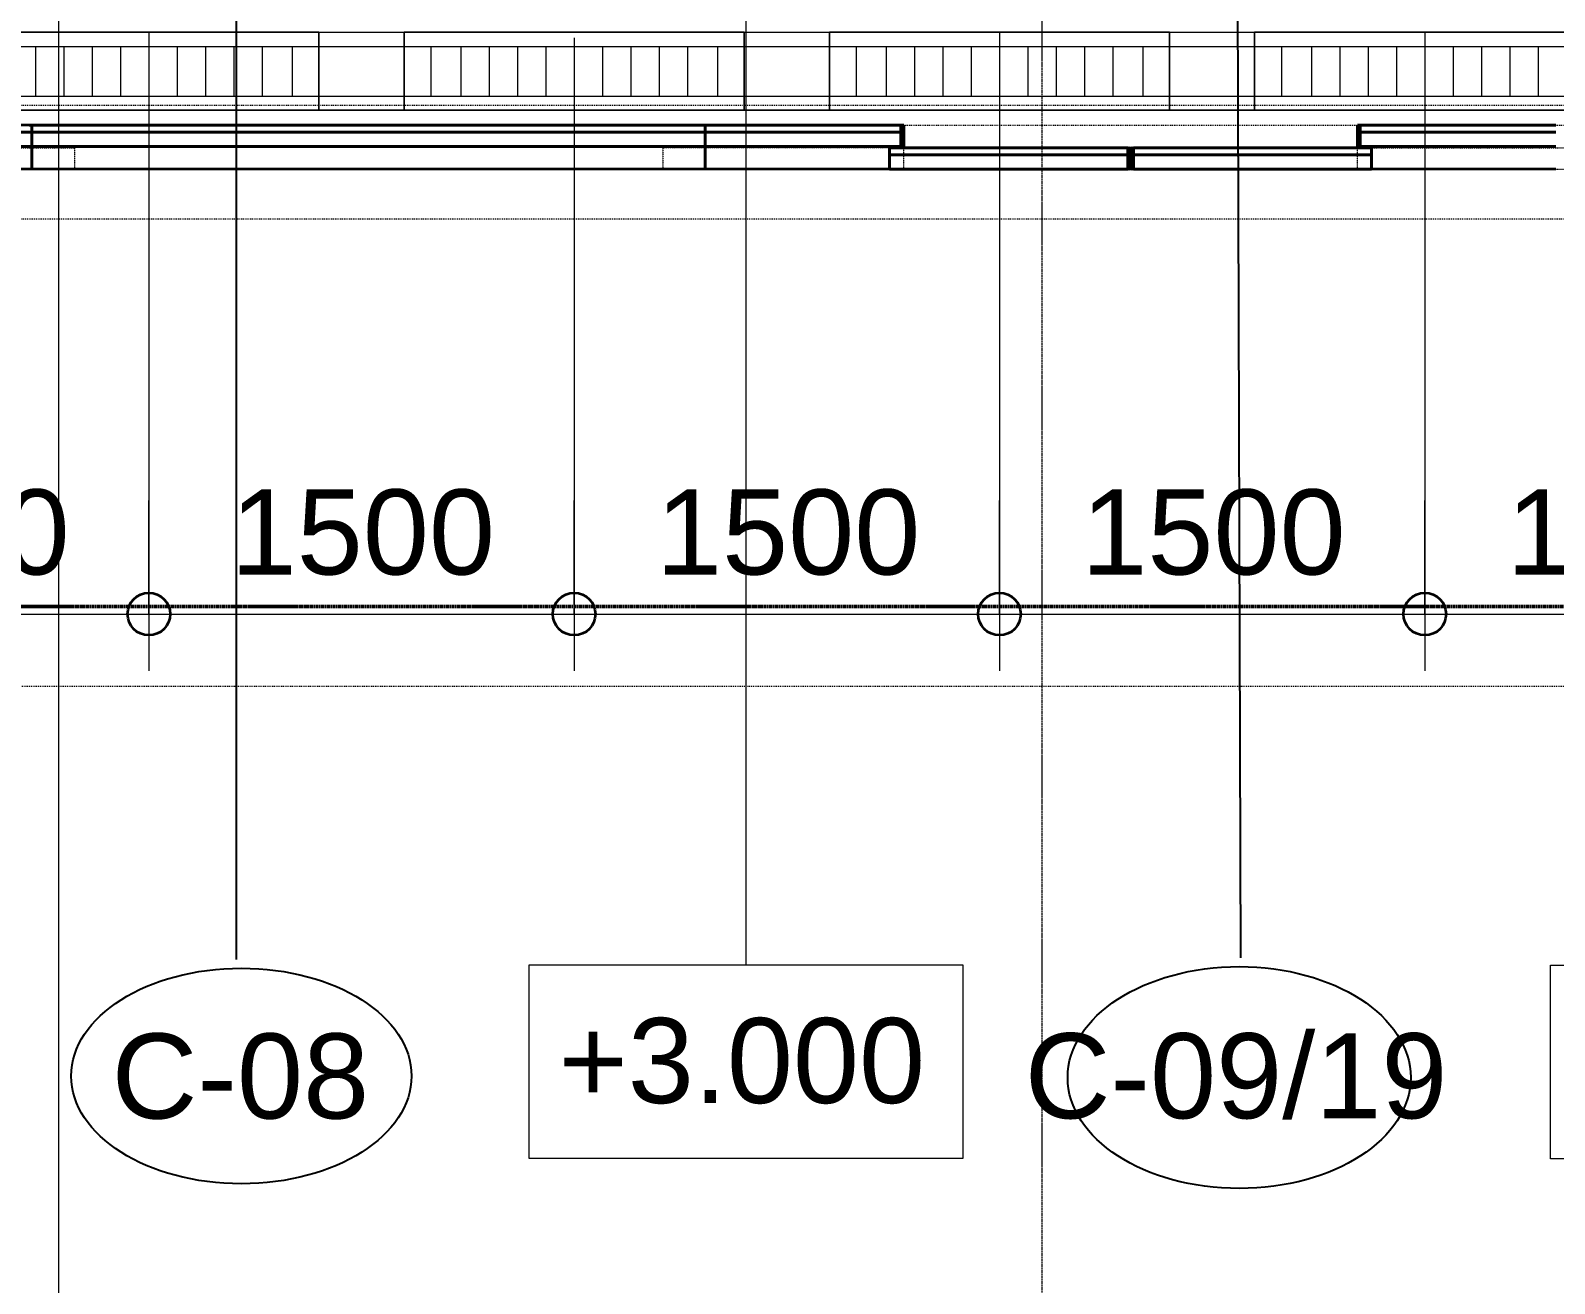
# Model space of a CAD drawing. Header units: millimetres. Extents: x -794326 to -715748, y -17796 to 22353.
# Drawn here: x -748250 to -742875, y -3986 to 433 of the extents above; entities that cross this region are included whole.
import ezdxf

# ---------------------------------------------------------------- set-up
doc = ezdxf.new("R2010")
doc.units = ezdxf.units.MM
for name, pattern in [('DASH', [6.35, 3.175, -3.175]), ('DPA_Grid _ Level 100', [10, 5.5, -1.6, 1.3, -1.6]), ('DPA_Hidden 50', [3, 2, -1]), ('DPA_Hidden 500', [1.4, 0.8, -0.6])]:
    doc.linetypes.add(name, pattern=pattern)
for name, color, linetype, lineweight in [('A-ANNO-DIMS', 1, 'Continuous', 9), ('A-ANNO-DIMS-100', 1, 'Continuous', 9), ('A-ANNO-NOTE', 3, 'Continuous', 25), ('A-DETL', 1, 'Continuous', 70), ('A-GENM', 1, 'Continuous', 9), ('A-GENM-HDLN', 2, 'DPA_Hidden 500', 9), ('A-GLAZ-CURT', 2, 'Continuous', 9), ('A-ROOM-IDEN', 3, 'Continuous', 25), ('G-ANNO-SECL', 3, 'Continuous', 9), ('G-ANNO-TEXT', 3, 'Continuous', 9), ('Q-SPCQ', 2, 'Continuous', 35), ('Q-SPCQ-HDLN', 2, 'DASH', 9), ('S-GRID', 251, 'Continuous', 9)]:
    doc.layers.add(name, color=color, linetype=linetype, lineweight=lineweight)
doc.styles.add('Arial_2', font='arial.ttf', dxfattribs={"height": 300})
doc.dimstyles.new('DPA-DIM-3_0_C-C', dxfattribs={"dimscale": 304.8, "dimtxt": 306.07782, "dimasz": 0.492126, "dimexe": 0.656168, "dimexo": 0.0625, "dimgap": 0.164042, "dimtad": 1, "dimdec": 0, "dimzin": 0, "dimdsep": 46, "dimtxsty": 'Arial_2', "dimblk1": 'DOTBLANK', "dimblk2": 'DOTBLANK', "dimsah": 1, "dimcen": 0.09, "dimdle": 0.656168, "dimadec": 8, "dimazin": 0, "dimtfac": 1, "dimtdec": 4, "dimtix": 1, "dimtmove": 0, "dimatfit": 3, "dimfxl": 1.312336, "dimfxlon": 1, "dimtvp": 1, "dimtolj": 1, "dimtzin": 0, "dimarcsym": 2})

# ---------------------------------------------------------------- blocks, each defined once
blk = doc.blocks.new('DPA_Speciality_PlatformScreenDoor - Length_135300-12767973-4282-01 ENLARGED LOWER PLATFORM LEVEL - REFLECTED CEILING PLAN - SHEET 3')
at = {"layer": 'A-GENM'}
for p, q in [((26837.5, -250), (27035.3, -250)), ((27035.3, -250), (26837.5, -250)), ((26932.5, -250), (26842.5, -250)), ((26842.5, -250), (26932.5, -250)), ((26942.5, -250), (27032.5, -250)), ((27032.5, -250), (26942.5, -250)), ((27837.5, -250), (27639.7, -250)), ((27639.7, -250), (27837.5, -250)), ((27732.5, -250), (27642.5, -250)), ((27642.5, -250), (27732.5, -250)), ((27742.5, -250), (27832.5, -250)), ((27832.5, -250), (27742.5, -250)), ((28390.3, -330), (28514.1, -330)), ((28400.9, -330), (28454, -330)), ((28450.4, -330), (28503.5, -330)), ((29990.3, -330), (30114.1, -330)), ((30000.9, -330), (30054, -330)), ((30050.4, -330), (30103.5, -330))]:
    blk.add_line(p, q, dxfattribs=at)
at = {"layer": 'A-GENM-HDLN'}
for p, q in [((26537.5, -175), (25687.5, -175)), ((26537.5, -175), (26537.5, -250)), ((28137.5, -175), (28137.5, -250)), ((28137.5, -175), (28987.5, -175)), ((28987.5, -250), (28987.5, -175)), ((31062.5, -250), (31062.5, -175)), ((31912.5, -175), (31062.5, -175)), ((26537.5, -250), (25687.5, -250)), ((28137.5, -250), (28987.5, -250)), ((31912.5, -250), (31062.5, -250))]:
    blk.add_line(p, q, dxfattribs=at)
at = {"layer": 'Q-SPCQ', "linetype": 'DASH', "lineweight": 9}
blk.add_line((3946, 1650), (73451.3, 1650), dxfattribs=at)
at = {"layer": 'Q-SPCQ'}
for p, q in [((25837.5, -175), (26537.5, -175)), ((26487.5, -175), (27327.5, -175)), ((27327.5, -175), (26487.5, -175)), ((26487.5, -175), (26487.5, -225)), ((26487.5, -225), (26487.5, -175)), ((27297.5, -175), (26517.5, -175)), ((26517.5, -175), (27297.5, -175)), ((26517.5, -175), (27297.5, -175)), ((27297.5, -175), (26517.5, -175)), ((27327.5, -225), (27327.5, -175)), ((27327.5, -225), (27327.5, -175)), ((27327.5, -180), (27327.5, -245)), ((27327.5, -245), (27327.5, -180)), ((27337.5, -245), (27337.5, -180)), ((27337.5, -180), (27337.5, -245)), ((27337.5, -180), (27337.5, -245)), ((27337.5, -245), (27337.5, -180)), ((28187.5, -175), (27347.5, -175)), ((27347.5, -175), (28187.5, -175)), ((27347.5, -175), (27347.5, -225)), ((27347.5, -175), (27347.5, -225)), ((27347.5, -245), (27347.5, -180)), ((27347.5, -180), (27347.5, -245)), ((27377.5, -175), (28157.5, -175)), ((28157.5, -175), (27377.5, -175)), ((28157.5, -175), (27377.5, -175)), ((27377.5, -175), (28157.5, -175)), ((28137.5, -175), (28837.5, -175)), ((28187.5, -225), (28187.5, -175)), ((28187.5, -175), (28187.5, -225)), ((28837.5, -175), (28837.5, -330)), ((28837.5, -175), (31212.5, -175)), ((28837.5, -330), (28837.5, -175)), ((28837.5, -200), (28837.5, -175.9)), ((28837.5, -175.9), (28837.5, -200)), ((28837.5, -305), (28837.5, -200)), ((28837.5, -200), (28837.5, -305)), ((31212.5, -175), (31212.5, -330)), ((31212.5, -175), (31912.5, -175)), ((31212.5, -330), (31212.5, -175)), ((31212.5, -200), (31212.5, -175.9)), ((31212.5, -175.9), (31212.5, -200)), ((31212.5, -305), (31212.5, -200)), ((31212.5, -200), (31212.5, -305)), ((25837.5, -255), (26527.5, -255)), ((26527.5, -255), (25837.5, -255)), ((25887.5, -255), (26477.5, -255)), ((26477.5, -255), (25887.5, -255)), ((26477.5, -255), (25897.5, -255)), ((25897.5, -255), (26477.5, -255)), ((27327.5, -225), (26487.5, -225)), ((26487.5, -225), (27327.5, -225)), ((26487.5, -250), (26487.5, -225)), ((26487.5, -250), (26487.5, -225)), ((27327.5, -225), (26487.5, -225)), ((26487.5, -225), (26487.5, -250)), ((26487.5, -250), (26487.5, -225)), ((26487.5, -225), (27327.5, -225)), ((26487.5, -225), (27327.5, -225)), ((27327.5, -225), (26487.5, -225)), ((27327.5, -250), (26487.5, -250)), ((26487.5, -250), (27327.5, -250)), ((26487.5, -250), (27327.5, -250)), ((27327.5, -250), (26487.5, -250)), ((26517.5, -225), (27297.5, -225)), ((27297.5, -225), (26517.5, -225)), ((27297.5, -225), (26517.5, -225)), ((26517.5, -225), (27297.5, -225)), ((26527.5, -255), (26527.5, -330)), ((26537.5, -255), (26527.5, -255)), ((26527.5, -255), (26537.5, -255)), ((26527.5, -330), (26527.5, -255)), ((26527.5, -305), (26527.5, -255)), ((26527.5, -305), (26527.5, -255)), ((26537.5, -225), (27277.5, -225)), ((27277.5, -225), (26537.5, -225)), ((26537.5, -225), (27277.5, -225)), ((27277.5, -225), (26537.5, -225)), ((26537.5, -250), (27277.5, -250)), ((27277.5, -250), (26537.5, -250)), ((26537.5, -250), (27277.5, -250)), ((27277.5, -250), (26537.5, -250)), ((26537.5, -330), (26537.5, -250)), ((26537.5, -250), (26537.5, -305)), ((26537.5, -330), (26537.5, -255)), ((26537.5, -255), (26537.5, -330)), ((27327.5, -225), (27327.5, -250)), ((27327.5, -250), (27327.5, -225)), ((27327.5, -250), (27327.5, -225)), ((27327.5, -225), (27327.5, -250)), ((27347.5, -225), (28187.5, -225)), ((28187.5, -225), (27347.5, -225)), ((27347.5, -250), (27347.5, -225)), ((27347.5, -225), (27347.5, -250)), ((28187.5, -225), (27347.5, -225)), ((27347.5, -225), (27347.5, -250)), ((27347.5, -250), (27347.5, -225)), ((27347.5, -225), (28187.5, -225)), ((28187.5, -225), (27347.5, -225)), ((27347.5, -225), (28187.5, -225)), ((27347.5, -250), (28187.5, -250)), ((28187.5, -250), (27347.5, -250)), ((27347.5, -250), (28187.5, -250)), ((28187.5, -250), (27347.5, -250)), ((28157.5, -225), (27377.5, -225)), ((27377.5, -225), (28157.5, -225)), ((27377.5, -225), (28157.5, -225)), ((28157.5, -225), (27377.5, -225)), ((28137.5, -225), (27397.5, -225)), ((27397.5, -225), (28137.5, -225)), ((28137.5, -225), (27397.5, -225)), ((27397.5, -225), (28137.5, -225)), ((28137.5, -250), (27397.5, -250)), ((27397.5, -250), (28137.5, -250)), ((28137.5, -250), (27397.5, -250)), ((27397.5, -250), (28137.5, -250)), ((28137.5, -305), (28137.5, -250)), ((28137.5, -250), (28137.5, -330)), ((28147.5, -255), (28137.5, -255)), ((28137.5, -255), (28137.5, -330)), ((28137.5, -330), (28137.5, -255)), ((28137.5, -255), (28147.5, -255)), ((28147.5, -330), (28147.5, -255)), ((28147.5, -255), (28147.5, -330)), ((28837.5, -255), (28147.5, -255)), ((28147.5, -255), (28837.5, -255)), ((28147.5, -255), (28147.5, -305)), ((28147.5, -255), (28147.5, -305)), ((28187.5, -225), (28187.5, -250)), ((28187.5, -225), (28187.5, -250)), ((28187.5, -250), (28187.5, -225)), ((28187.5, -225), (28187.5, -250)), ((28197.5, -255), (28777.5, -255)), ((28777.5, -255), (28197.5, -255)), ((28787.5, -255), (28197.5, -255)), ((28197.5, -255), (28787.5, -255)), ((31212.5, -255), (28837.5, -255)), ((28837.5, -255), (31212.5, -255)), ((28837.5, -255), (28837.5, -305)), ((28837.5, -255), (28837.5, -305)), ((28837.5, -305), (28837.5, -255)), ((28837.5, -255), (28837.5, -305)), ((31162.5, -255), (28887.5, -255)), ((28887.5, -255), (31162.5, -255)), ((28897.5, -255), (31152.5, -255)), ((31152.5, -255), (28897.5, -255)), ((31212.5, -255), (31902.5, -255)), ((31902.5, -255), (31212.5, -255)), ((31212.5, -255), (31212.5, -305)), ((31212.5, -305), (31212.5, -255)), ((31212.5, -305), (31212.5, -255)), ((31212.5, -255), (31212.5, -305)), ((25837.5, -305), (25847.5, -305)), ((26527.5, -305), (25837.5, -305)), ((25837.5, -305), (26527.5, -305)), ((26527.5, -305), (25837.5, -305)), ((25847.5, -305), (26527.5, -305)), ((26527.5, -305), (25847.5, -305)), ((25847.5, -305), (26527.5, -305)), ((25887.5, -305), (26477.5, -305)), ((26477.5, -305), (25887.5, -305)), ((25897.5, -305), (26477.5, -305)), ((26477.5, -305), (25897.5, -305)), ((25897.5, -305), (26477.5, -305)), ((26477.5, -305), (25897.5, -305)), ((26477.5, -305), (25897.5, -305)), ((25897.5, -305), (26477.5, -305)), ((26527.5, -330), (26527.5, -305)), ((26527.5, -330), (26527.5, -305)), ((26527.5, -305), (26527.5, -330)), ((26527.5, -330), (26527.5, -305)), ((26537.5, -305), (26537.5, -329.1)), ((28137.5, -329.1), (28137.5, -305)), ((28837.5, -305), (28147.5, -305)), ((28147.5, -305), (28827.5, -305)), ((28147.5, -305), (28147.5, -330)), ((28147.5, -305), (28147.5, -330)), ((28147.5, -305), (28827.5, -305)), ((28827.5, -305), (28147.5, -305)), ((28147.5, -330), (28147.5, -305)), ((28147.5, -305), (28147.5, -330)), ((28837.5, -305), (28147.5, -305)), ((28147.5, -305), (28837.5, -305)), ((28777.5, -305), (28197.5, -305)), ((28197.5, -305), (28777.5, -305)), ((28777.5, -305), (28197.5, -305)), ((28197.5, -305), (28777.5, -305)), ((28787.5, -305), (28197.5, -305)), ((28197.5, -305), (28787.5, -305)), ((28197.5, -305), (28777.5, -305)), ((28777.5, -305), (28197.5, -305)), ((28827.5, -305), (28837.5, -305)), ((28837.5, -329.1), (28837.5, -305)), ((31212.5, -305), (28837.5, -305)), ((28837.5, -305), (28847.5, -305)), ((28837.5, -330), (28837.5, -305)), ((28837.5, -305), (28837.5, -330)), ((31212.5, -305), (28837.5, -305)), ((28837.5, -305), (31212.5, -305)), ((28837.5, -305), (28837.5, -329.1)), ((28837.5, -330), (28837.5, -305)), ((28837.5, -305), (28837.5, -330)), ((28847.5, -305), (31202.5, -305)), ((28847.5, -305), (31202.5, -305)), ((31202.5, -305), (28847.5, -305)), ((31162.5, -305), (28887.5, -305)), ((28887.5, -305), (31162.5, -305)), ((31152.5, -305), (28897.5, -305)), ((28897.5, -305), (31152.5, -305)), ((31152.5, -305), (28897.5, -305)), ((28897.5, -305), (31152.5, -305)), ((28897.5, -305), (31152.5, -305)), ((31152.5, -305), (28897.5, -305)), ((31202.5, -305), (31212.5, -305)), ((31212.5, -329.1), (31212.5, -305)), ((31212.5, -305), (31222.5, -305)), ((31902.5, -305), (31212.5, -305)), ((31212.5, -305), (31212.5, -330)), ((31212.5, -330), (31212.5, -305)), ((31212.5, -305), (31902.5, -305)), ((31902.5, -305), (31212.5, -305)), ((31212.5, -305), (31212.5, -329.1)), ((31212.5, -330), (31212.5, -305)), ((31212.5, -305), (31212.5, -330)), ((25837.5, -330), (26537.5, -330)), ((25837.5, -330), (26527.5, -330)), ((25847.5, -330), (25837.5, -330)), ((26527.5, -330), (25847.5, -330)), ((26527.5, -330), (25847.5, -330)), ((25847.5, -330), (26527.5, -330)), ((25897.5, -330), (26477.5, -330)), ((26477.5, -330), (25897.5, -330)), ((25897.5, -330), (26477.5, -330)), ((26477.5, -330), (25897.5, -330)), ((26527.5, -330), (26537.5, -330)), ((26537.5, -330), (26527.5, -330)), ((28137.5, -330), (28837.5, -330)), ((28137.5, -330), (28147.5, -330)), ((28147.5, -330), (28137.5, -330)), ((28827.5, -330), (28147.5, -330)), ((28147.5, -330), (28837.5, -330)), ((28147.5, -330), (28827.5, -330)), ((28827.5, -330), (28147.5, -330)), ((28777.5, -330), (28197.5, -330)), ((28197.5, -330), (28777.5, -330)), ((28777.5, -330), (28197.5, -330)), ((28197.5, -330), (28777.5, -330)), ((28837.5, -330), (28827.5, -330)), ((28837.5, -330), (31212.5, -330)), ((28847.5, -330), (28837.5, -330)), ((28837.5, -330), (31212.5, -330)), ((31202.5, -330), (28847.5, -330)), ((28847.5, -330), (31202.5, -330)), ((31202.5, -330), (28847.5, -330)), ((31152.5, -330), (28897.5, -330)), ((28897.5, -330), (31152.5, -330)), ((31152.5, -330), (28897.5, -330)), ((28897.5, -330), (31152.5, -330)), ((31212.5, -330), (31202.5, -330)), ((31212.5, -330), (31912.5, -330)), ((31212.5, -330), (31902.5, -330)), ((31222.5, -330), (31212.5, -330))]:
    blk.add_line(p, q, dxfattribs=at)
for centre, start, end in [((27332.5, -180), 0, 180), ((27332.5, -180), 135, 180), ((27332.5, -180), 60, 120), ((27332.5, -180), 360, 30), ((27342.5, -180), 0, 180), ((27342.5, -180), 150, 180), ((27342.5, -180), 60, 120), ((27342.5, -180), 0, 45), ((27332.5, -245), 180, 210), ((27332.5, -245), 180, 0), ((27332.5, -245), 240, 300), ((27332.5, -245), 330, 0), ((27342.5, -245), 180, 210), ((27342.5, -245), 180, 360), ((27342.5, -245), 240, 300), ((27342.5, -245), 330, 360)]:
    blk.add_arc(centre, 5, start, end, dxfattribs=at)
at = {"layer": 'Q-SPCQ-HDLN'}
for p, q in [((73451.3, 0), (3946, 0)), ((73451.3, -330), (3946, -330)), ((73451.3, -400), (3946, -400))]:
    blk.add_line(p, q, dxfattribs=at)
blk = doc.blocks.new('DPA_CP_Metal Ceiling Luminaire2 - Linear Luminaire-12404975-4282-01 ENLARGED LOWER PLATFORM LEVEL - REFLECTED CEILING PLAN - SHEET 3')
at = {"layer": 'A-GLAZ-CURT'}
for p, q in [((-786932.4, 2701.5), (-786932.4, 2976.5)), ((-786932.4, 2976.5), (-785732.4, 2976.5)), ((-786932.4, 2976.5), (-786932.4, 2701.5)), ((-785732.4, 2976.5), (-786932.4, 2976.5)), ((-786932.4, 2976.5), (-785732.4, 2976.5)), ((-785732.4, 2976.5), (-785732.4, 2701.5)), ((-785732.4, 2701.5), (-785732.4, 2976.5)), ((-786932.4, 2939), (-786932.4, 2701.5)), ((-786932.4, 2926.5), (-785732.4, 2926.5)), ((-785732.4, 2939), (-785732.4, 2701.5)), ((-786932.4, 2751.5), (-785732.4, 2751.5)), ((-785732.4, 2701.5), (-786932.4, 2701.5)), ((-785732.4, 2701.5), (-786932.4, 2701.5)), ((-786932.4, 2701.5), (-785732.4, 2701.5))]:
    blk.add_line(p, q, dxfattribs=at)
at = {"layer": 'A-GLAZ-CURT', "linetype": 'DPA_Hidden 50'}
for p, q in [((-786837.4, 2926.5), (-786837.4, 2751.5)), ((-786732.4, 2926.5), (-786732.4, 2751.5)), ((-786632.4, 2926.5), (-786632.4, 2751.5)), ((-786532.4, 2926.5), (-786532.4, 2751.5)), ((-786432.4, 2926.5), (-786432.4, 2751.5)), ((-786332.4, 2926.5), (-786332.4, 2751.5)), ((-786232.4, 2926.5), (-786232.4, 2751.5)), ((-786132.4, 2926.5), (-786132.4, 2751.5)), ((-786032.4, 2926.5), (-786032.4, 2751.5)), ((-785932.4, 2926.5), (-785932.4, 2751.5)), ((-785827.4, 2926.5), (-785827.4, 2751.5))]:
    blk.add_line(p, q, dxfattribs=at)
blk = doc.blocks.new('DPA_CP_Metal Ceiling Panel1 - Horizontal with Gap-13297912-4282-01 ENLARGED LOWER PLATFORM LEVEL - REFLECTED CEILING PLAN - SHEET 3')
at = {"layer": 'A-GLAZ-CURT'}
for p, q in [((-786232.4, 151.5), (-786232.4, 426.5)), ((-786232.4, 151.5), (-786232.4, 426.5)), ((-786232.4, 426.5), (-785932.4, 426.5)), ((-786232.4, 426.5), (-785932.4, 426.5)), ((-786232.4, 151.5), (-786232.4, 426.5)), ((-786232.4, 376.5), (-785932.4, 376.5)), ((-785932.4, 151.5), (-785932.4, 426.5)), ((-785932.4, 426.5), (-785932.4, 151.5)), ((-785932.4, 426.5), (-785932.4, 151.5)), ((-786232.4, 201.5), (-785932.4, 201.5)), ((-786232.4, 151.5), (-785932.4, 151.5)), ((-785932.4, 151.5), (-786232.4, 151.5)), ((-785932.4, 151.5), (-786232.4, 151.5))]:
    blk.add_line(p, q, dxfattribs=at)
blk = doc.blocks.new('DPA_TAG Room-Ceiling - STANDARD-8527542-4282-01 ENLARGED LOWER PLATFORM LEVEL - REFLECTED CEILING PLAN - SHEET 3')
at = {"layer": 'A-ROOM-IDEN'}
blk.add_ellipse((0, 0), major_axis=(-6, 0), ratio=0.633333, dxfattribs=at)
blk = doc.blocks.new('Ceiling Tags - Ceiling Tags-9510765-4282-01 ENLARGED LOWER PLATFORM LEVEL - REFLECTED CEILING PLAN - SHEET 3')
at = {"layer": 'A-ANNO-NOTE'}
blk.add_ellipse((0, 0), major_axis=(6.049, 0), ratio=0.646436, dxfattribs=at)
blk = doc.blocks.new('DIMBLOCK96-4282-01 ENLARGED LOWER PLATFORM LEVEL - REFLECTED CEILING PLAN - SHEET 3')
at = {"layer": 'A-ANNO-DIMS-100'}
for p, q in [((-749332.4, -1225), (-749332.4, -1825)), ((-749332.4, -1625), (-749332.4, -1225)), ((-747832.4, -1225), (-747832.4, -1825)), ((-747832.4, -1625), (-747832.4, -1225)), ((-749532.4, -1625), (-747832.4, -1625))]:
    blk.add_line(p, q, dxfattribs=at)
at = {"layer": 'A-ANNO-DIMS-100', "lineweight": 35}
for centre in [(-749332.4, -1625), (-747832.4, -1625)]:
    blk.add_circle(centre, 75, dxfattribs=at)
at = {"layer": 'A-ANNO-DIMS-100', "color": 0, "insert": (-749043.8, -1185.6), "char_height": 300, "width": 1107.531, "attachment_point": 1, "line_spacing_factor": 0.941778, "style": 'Arial_2'}
blk.add_mtext('1500', dxfattribs=at)
blk = doc.blocks.new('_DotBlank')
at = {"color": 0, "linetype": 'ByBlock', "lineweight": -2}
blk.add_line((-0.5, 0), (-1, 0), dxfattribs=at)
blk.add_circle((0, 0), 0.5, dxfattribs=at)
blk = doc.blocks.new('DIMBLOCK97-4282-01 ENLARGED LOWER PLATFORM LEVEL - REFLECTED CEILING PLAN - SHEET 3')
at = {"layer": 'A-ANNO-DIMS-100'}
for p, q in [((-747832.4, -1225), (-747832.4, -1825)), ((-747832.4, -1625), (-747832.4, -1225)), ((-746332.4, -1225), (-746332.4, -1825)), ((-746332.4, -1625), (-746332.4, -1225)), ((-747832.4, -1625), (-746332.4, -1625))]:
    blk.add_line(p, q, dxfattribs=at)
at = {"layer": 'A-ANNO-DIMS-100', "lineweight": 35}
for centre in [(-747832.4, -1625), (-746332.4, -1625)]:
    blk.add_circle(centre, 75, dxfattribs=at)
at = {"layer": 'A-ANNO-DIMS-100', "color": 0, "insert": (-747543.8, -1185.6), "char_height": 300, "width": 1107.531, "attachment_point": 1, "line_spacing_factor": 0.941778, "style": 'Arial_2'}
blk.add_mtext('1500', dxfattribs=at)
blk = doc.blocks.new('DIMBLOCK98-4282-01 ENLARGED LOWER PLATFORM LEVEL - REFLECTED CEILING PLAN - SHEET 3')
at = {"layer": 'A-ANNO-DIMS-100'}
for p, q in [((-746332.4, -1225), (-746332.4, -1825)), ((-746332.4, -1625), (-746332.4, -1225)), ((-744832.4, -1225), (-744832.4, -1825)), ((-744832.4, -1625), (-744832.4, -1225)), ((-746332.4, -1625), (-744632.4, -1625))]:
    blk.add_line(p, q, dxfattribs=at)
at = {"layer": 'A-ANNO-DIMS-100', "lineweight": 35}
for centre in [(-746332.4, -1625), (-744832.4, -1625)]:
    blk.add_circle(centre, 75, dxfattribs=at)
at = {"layer": 'A-ANNO-DIMS-100', "color": 0, "insert": (-746043.8, -1185.6), "char_height": 300, "width": 1107.531, "attachment_point": 1, "line_spacing_factor": 0.941778, "style": 'Arial_2'}
blk.add_mtext('1500', dxfattribs=at)
blk = doc.blocks.new('DIMBLOCK99-4282-01 ENLARGED LOWER PLATFORM LEVEL - REFLECTED CEILING PLAN - SHEET 3')
at = {"layer": 'A-ANNO-DIMS-100'}
for p, q in [((-744832.4, -1225), (-744832.4, -1825)), ((-744832.4, -1625), (-744832.4, -1225)), ((-743332.4, -1225), (-743332.4, -1825)), ((-743332.4, -1625), (-743332.4, -1225)), ((-745032.4, -1625), (-743332.4, -1625))]:
    blk.add_line(p, q, dxfattribs=at)
at = {"layer": 'A-ANNO-DIMS-100', "lineweight": 35}
for centre in [(-744832.4, -1625), (-743332.4, -1625)]:
    blk.add_circle(centre, 75, dxfattribs=at)
at = {"layer": 'A-ANNO-DIMS-100', "color": 0, "insert": (-744543.8, -1185.6), "char_height": 300, "width": 1107.531, "attachment_point": 1, "line_spacing_factor": 0.941778, "style": 'Arial_2'}
blk.add_mtext('1500', dxfattribs=at)
blk = doc.blocks.new('DIMBLOCK100-4282-01 ENLARGED LOWER PLATFORM LEVEL - REFLECTED CEILING PLAN - SHEET 3')
at = {"layer": 'A-ANNO-DIMS-100'}
for p, q in [((-743332.4, -1225), (-743332.4, -1825)), ((-743332.4, -1625), (-743332.4, -1225)), ((-741832.4, -1225), (-741832.4, -1825)), ((-741832.4, -1625), (-741832.4, -1225)), ((-743332.4, -1625), (-741832.4, -1625))]:
    blk.add_line(p, q, dxfattribs=at)
at = {"layer": 'A-ANNO-DIMS-100', "lineweight": 35}
for centre in [(-743332.4, -1625), (-741832.4, -1625)]:
    blk.add_circle(centre, 75, dxfattribs=at)
at = {"layer": 'A-ANNO-DIMS-100', "color": 0, "insert": (-743043.8, -1185.6), "char_height": 300, "width": 1107.531, "attachment_point": 1, "line_spacing_factor": 0.941778, "style": 'Arial_2'}
blk.add_mtext('1500', dxfattribs=at)

msp = doc.modelspace()

# ---------------------------------------------------------------- linework, layer by layer
at = {"layer": 'A-ANNO-NOTE'}
msp.add_line((-744008.1, 5367.6), (-743982.9, -2837.4), dxfattribs=at)
at = {"layer": 'A-DETL', "color": 55, "linetype": 'DPA_Hidden 50', "lineweight": 9}
for p, q in [((-747832.4, 426.5), (-747832.4, -1393.5)), ((-746332.4, 406.5), (-746332.4, -1393.5)), ((-744832.4, 426.5), (-744832.4, -1393.5)), ((-744832.4, 426.5), (-744832.4, -1393.5)), ((-743332.4, 426.5), (-743332.4, -1393.5))]:
    msp.add_line(p, q, dxfattribs=at)
at = {"layer": 'A-ROOM-IDEN'}
msp.add_line((-747524.2, 995.4), (-747524.2, -2843.2), dxfattribs=at)
at = {"layer": 'G-ANNO-SECL', "linetype": 'DPA_Grid _ Level 100', "lineweight": 50}
msp.add_line((-792462.3, -1598.3), (-718681.7, -1598.3), dxfattribs=at)
at = {"layer": 'G-ANNO-TEXT', "color": 10}
for p, q in [((-748150.9, 4509.9), (-748150.9, -9306.3)), ((-745726.4, 1013.8), (-745726.4, -2862.5))]:
    msp.add_line(p, q, dxfattribs=at)
at = {"layer": 'G-ANNO-TEXT', "color": 10, "flags": 128}
for points in [[(-746491.1, -2862.5), (-744961.7, -2862.5), (-744961.7, -3544.9), (-746491.1, -3544.9)], [(-741366.1, -3546), (-742888.5, -3546), (-742888.5, -2863.6), (-741366.1, -2863.6)]]:
    msp.add_lwpolyline(points, close=True, dxfattribs=at)
at = {"layer": 'S-GRID', "linetype": 'DPA_Grid _ Level 100'}
msp.add_line((-744682.4, -17795.6), (-744682.4, 20540.3), dxfattribs=at)

# ---------------------------------------------------------------- block references
at = {"layer": 'A-ANNO-NOTE', "xscale": 100, "yscale": 100, "zscale": 100}
msp.add_blockref('Ceiling Tags - Ceiling Tags-9510765-4282-01 ENLARGED LOWER PLATFORM LEVEL - REFLECTED CEILING PLAN - SHEET 3', (-743987, -3259.4), dxfattribs=at)
at = {"layer": 'A-GLAZ-CURT'}
for name, p in [('DPA_CP_Metal Ceiling Luminaire2 - Linear Luminaire-12404975-4282-01 ENLARGED LOWER PLATFORM LEVEL - REFLECTED CEILING PLAN - SHEET 3', (38500, -2550)), ('DPA_CP_Metal Ceiling Luminaire2 - Linear Luminaire-12404975-4282-01 ENLARGED LOWER PLATFORM LEVEL - REFLECTED CEILING PLAN - SHEET 3', (38500, -2550)), ('DPA_CP_Metal Ceiling Luminaire2 - Linear Luminaire-12404975-4282-01 ENLARGED LOWER PLATFORM LEVEL - REFLECTED CEILING PLAN - SHEET 3', (38500, -2550)), ('DPA_CP_Metal Ceiling Panel1 - Horizontal with Gap-13297912-4282-01 ENLARGED LOWER PLATFORM LEVEL - REFLECTED CEILING PLAN - SHEET 3', (39000, 0)), ('DPA_CP_Metal Ceiling Panel1 - Horizontal with Gap-13297912-4282-01 ENLARGED LOWER PLATFORM LEVEL - REFLECTED CEILING PLAN - SHEET 3', (39000, 0)), ('DPA_CP_Metal Ceiling Panel1 - Horizontal with Gap-13297912-4282-01 ENLARGED LOWER PLATFORM LEVEL - REFLECTED CEILING PLAN - SHEET 3', (39000, 0)), ('DPA_CP_Metal Ceiling Luminaire2 - Linear Luminaire-12404975-4282-01 ENLARGED LOWER PLATFORM LEVEL - REFLECTED CEILING PLAN - SHEET 3', (40000, -2550)), ('DPA_CP_Metal Ceiling Luminaire2 - Linear Luminaire-12404975-4282-01 ENLARGED LOWER PLATFORM LEVEL - REFLECTED CEILING PLAN - SHEET 3', (40000, -2550)), ('DPA_CP_Metal Ceiling Luminaire2 - Linear Luminaire-12404975-4282-01 ENLARGED LOWER PLATFORM LEVEL - REFLECTED CEILING PLAN - SHEET 3', (40000, -2550)), ('DPA_CP_Metal Ceiling Panel1 - Horizontal with Gap-13297912-4282-01 ENLARGED LOWER PLATFORM LEVEL - REFLECTED CEILING PLAN - SHEET 3', (40500, 0)), ('DPA_CP_Metal Ceiling Panel1 - Horizontal with Gap-13297912-4282-01 ENLARGED LOWER PLATFORM LEVEL - REFLECTED CEILING PLAN - SHEET 3', (40500, 0)), ('DPA_CP_Metal Ceiling Panel1 - Horizontal with Gap-13297912-4282-01 ENLARGED LOWER PLATFORM LEVEL - REFLECTED CEILING PLAN - SHEET 3', (40500, 0)), ('DPA_CP_Metal Ceiling Luminaire2 - Linear Luminaire-12404975-4282-01 ENLARGED LOWER PLATFORM LEVEL - REFLECTED CEILING PLAN - SHEET 3', (41500, -2550)), ('DPA_CP_Metal Ceiling Luminaire2 - Linear Luminaire-12404975-4282-01 ENLARGED LOWER PLATFORM LEVEL - REFLECTED CEILING PLAN - SHEET 3', (41500, -2550)), ('DPA_CP_Metal Ceiling Luminaire2 - Linear Luminaire-12404975-4282-01 ENLARGED LOWER PLATFORM LEVEL - REFLECTED CEILING PLAN - SHEET 3', (41500, -2550)), ('DPA_CP_Metal Ceiling Panel1 - Horizontal with Gap-13297912-4282-01 ENLARGED LOWER PLATFORM LEVEL - REFLECTED CEILING PLAN - SHEET 3', (42000, 0)), ('DPA_CP_Metal Ceiling Panel1 - Horizontal with Gap-13297912-4282-01 ENLARGED LOWER PLATFORM LEVEL - REFLECTED CEILING PLAN - SHEET 3', (42000, 0)), ('DPA_CP_Metal Ceiling Panel1 - Horizontal with Gap-13297912-4282-01 ENLARGED LOWER PLATFORM LEVEL - REFLECTED CEILING PLAN - SHEET 3', (42000, 0)), ('DPA_CP_Metal Ceiling Luminaire2 - Linear Luminaire-12404975-4282-01 ENLARGED LOWER PLATFORM LEVEL - REFLECTED CEILING PLAN - SHEET 3', (43000, -2550)), ('DPA_CP_Metal Ceiling Luminaire2 - Linear Luminaire-12404975-4282-01 ENLARGED LOWER PLATFORM LEVEL - REFLECTED CEILING PLAN - SHEET 3', (43000, -2550)), ('DPA_CP_Metal Ceiling Luminaire2 - Linear Luminaire-12404975-4282-01 ENLARGED LOWER PLATFORM LEVEL - REFLECTED CEILING PLAN - SHEET 3', (43000, -2550))]:
    msp.add_blockref(name, p, dxfattribs=at)
at = {"layer": 'A-ROOM-IDEN', "xscale": 99.99999999999993, "yscale": 99.99999999999993, "zscale": 99.99999999999993}
msp.add_blockref('DPA_TAG Room-Ceiling - STANDARD-8527542-4282-01 ENLARGED LOWER PLATFORM LEVEL - REFLECTED CEILING PLAN - SHEET 3', (-747506.1, -3254), dxfattribs=at)
at = {"layer": 'Q-SPCQ', "rotation": 180}
msp.add_blockref('DPA_Speciality_PlatformScreenDoor - Length_135300-12767973-4282-01 ENLARGED LOWER PLATFORM LEVEL - REFLECTED CEILING PLAN - SHEET 3', (-717032.4, -231), dxfattribs=at)

# ---------------------------------------------------------------- texts
at = {"layer": 'A-ANNO-NOTE', "lineweight": 9, "insert": (-744743.4, -3103.2), "char_height": 300, "width": 1835.864, "attachment_point": 1, "style": 'Arial_2'}
msp.add_mtext('C-09/19', dxfattribs=at)
at = {"layer": 'A-ROOM-IDEN', "lineweight": 9, "insert": (-747963.7, -3104), "char_height": 300, "width": 1114.346, "attachment_point": 1, "style": 'Arial_2'}
msp.add_mtext('C-08', dxfattribs=at)
at = {"layer": 'G-ANNO-TEXT', "color": 7, "insert": (-746387.9, -3049.4), "char_height": 300, "width": 1595.358, "attachment_point": 1, "style": 'Arial_2'}
msp.add_mtext('+3.000', dxfattribs=at)

# ---------------------------------------------------------------- dimensions: what is measured, and where the dimension line sits
at = {"layer": 'A-ANNO-DIMS'}
for base, p1, p2, picture, middle in [((-747832.4, -1625), (-749332.4, -1225), (-747832.4, -1225), 'DIMBLOCK96-4282-01 ENLARGED LOWER PLATFORM LEVEL - REFLECTED CEILING PLAN - SHEET 3', (-748582.4, -1421.9)), ((-746332.4, -1625), (-747832.4, -1225), (-746332.4, -1225), 'DIMBLOCK97-4282-01 ENLARGED LOWER PLATFORM LEVEL - REFLECTED CEILING PLAN - SHEET 3', (-747082.4, -1421.9)), ((-744832.4, -1625), (-746332.4, -1225), (-744832.4, -1225), 'DIMBLOCK98-4282-01 ENLARGED LOWER PLATFORM LEVEL - REFLECTED CEILING PLAN - SHEET 3', (-745582.4, -1421.9)), ((-743332.4, -1625), (-744832.4, -1225), (-743332.4, -1225), 'DIMBLOCK99-4282-01 ENLARGED LOWER PLATFORM LEVEL - REFLECTED CEILING PLAN - SHEET 3', (-744082.4, -1421.9)), ((-741832.4, -1625), (-743332.4, -1225), (-741832.4, -1225), 'DIMBLOCK100-4282-01 ENLARGED LOWER PLATFORM LEVEL - REFLECTED CEILING PLAN - SHEET 3', (-742582.4, -1421.9))]:
    dim = msp.add_linear_dim(base=base, p1=p1, p2=p2, dimstyle='DPA-DIM-3_0_C-C', override={"dimpost": '<>', "dimfxl": 1500}, dxfattribs=at)
    dim.commit()
    dim.dimension.update_dxf_attribs({"geometry": picture, "text_midpoint": middle})

doc.saveas('drawing.dxf')
